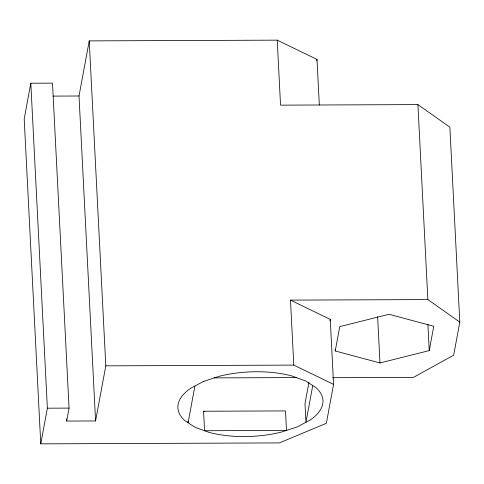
<?xml version="1.0" encoding="UTF-8"?>
<svg xmlns="http://www.w3.org/2000/svg" width="484" height="484" viewBox="0 0 484 484"><rect width="100%" height="100%" fill="white"/><g stroke="black" fill="none" stroke-linecap="round" stroke-linejoin="round"><path stroke-width="0.73" d="M319.325 105.004L317.002 59.435L277.229 40.148L89.231 40.886L105.796 365.844L95.578 420.959L66.659 421.068L69.061 408.103L52.502 83.145L30.813 83.23L24.2 118.895L40.759 443.852L279.365 442.914L326.355 423.294L333.567 384.387L330.251 319.398L290.473 300.116L293.788 365.105L333.567 384.387M95.578 420.959L79.019 96.001L89.231 40.886M40.759 443.852L47.371 408.187L30.813 83.23M194.901 386.014L188.094 422.75L188.016 421.249M316.73 60.899L317.002 59.435M308.949 382.33L304.999 403.632L305.948 422.29L312.755 385.554M329.979 320.868L330.251 319.398M335.237 350.973L339.75 326.639L389.003 314.291L433.743 326.27L429.235 350.604L379.982 362.958L335.237 350.973L335.164 349.478M277.229 40.148L280.538 105.143L417.916 104.605L449.866 127.159L459.8 322.132L453.671 355.189L413.433 377.387L332.665 377.701M53.065 96.104L79.019 96.001M290.473 300.116L427.856 299.578L459.8 322.132M105.796 365.844L293.788 365.105M214.364 377.889L296.281 377.568M47.371 408.187L69.061 408.103M203.576 411.237L285.493 410.916L286.486 430.415L204.569 430.736L203.576 411.237L204.859 411.702M417.916 104.605L427.856 299.578M427.904 324.461L429.235 350.604M377.623 316.639L379.982 362.958M66.544 418.841L66.659 421.068M203.546 381.428L190.811 388.186A72.63 32.253 -2.9 0 0 184.803 420.608L195.046 427.275L209.07 432.369A72.63 32.253 -2.9 0 0 281.373 432.085L297.303 426.876L310.038 420.118A72.63 32.253 -2.9 0 0 316.046 387.696L305.803 381.029L291.779 375.935A72.63 32.253 -2.9 0 0 219.476 376.219L203.546 381.428"/></g></svg>
